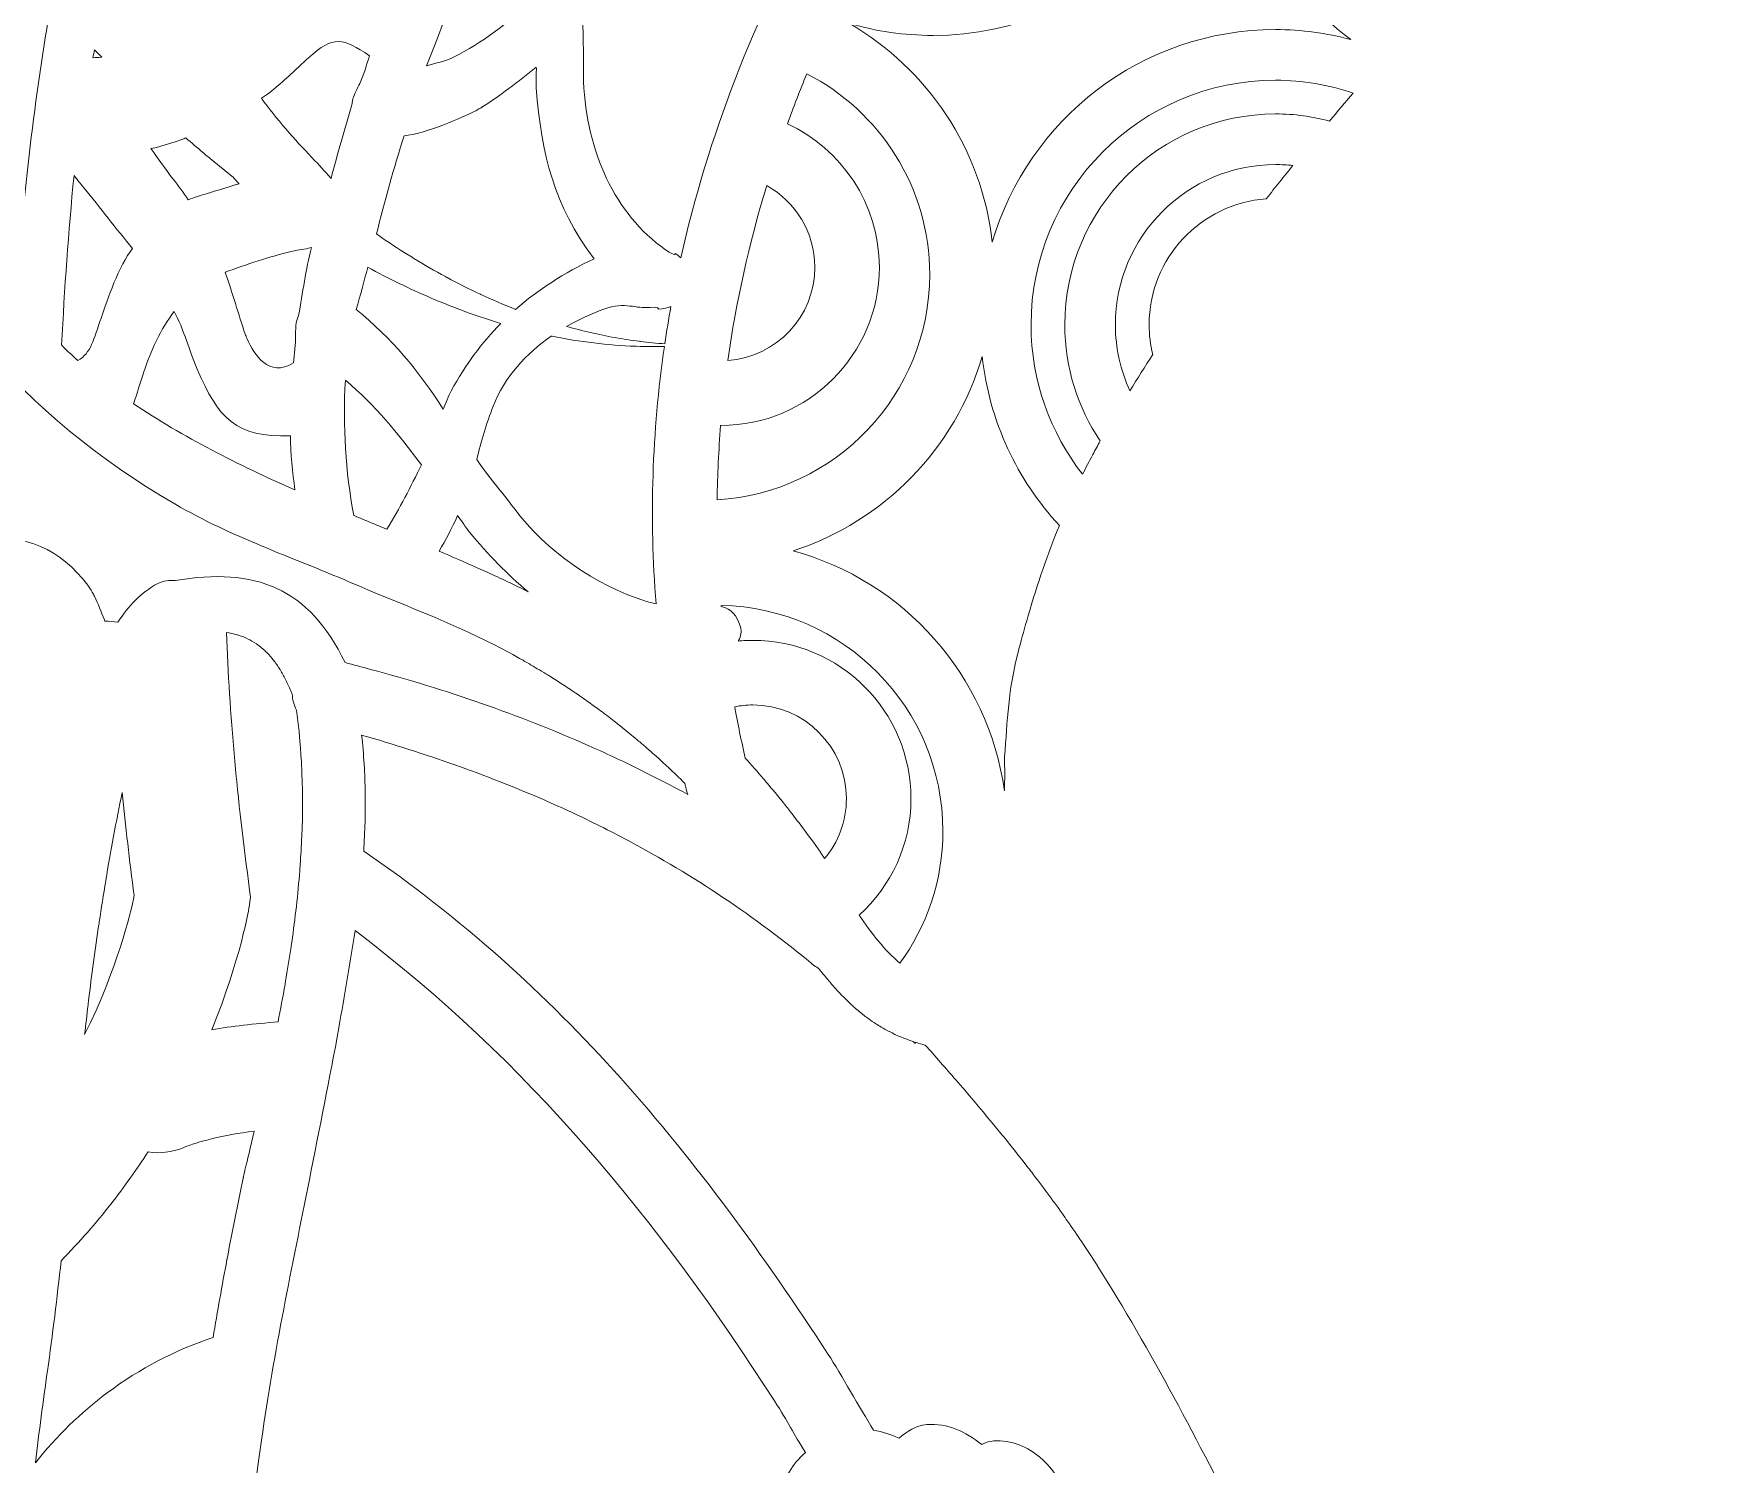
# Model space of a CAD drawing. Header units: millimetres. Extents: x -416 to 1516, y -417 to 43.
# Drawn here: x 193.7 to 245.7, y -194.8 to -150.4 of the extents above; entities that cross this region are included whole.
import ezdxf

# ---------------------------------------------------------------- set-up
doc = ezdxf.new("R2010")
doc.units = ezdxf.units.MM
doc.header["$MEASUREMENT"] = 0
doc.layers.add('Layer 4', color=7, linetype='Continuous')

msp = doc.modelspace()

# ---------------------------------------------------------------- linework, layer by layer
at = {"layer": 'Layer 4', "lineweight": 0}
for points, knots in [([(218.958, -150.138), (219.778, -150.375), (220.643, -150.505), (221.539, -150.505), (226.671, -150.505), (230.847, -146.329), (230.847, -141.197), (230.847, -138.694), (229.848, -136.423), (228.234, -134.75), (228.276, -134.692), (228.317, -134.635), (228.358, -134.578), (229.763, -135.33), (231.364, -135.762), (233.066, -135.762), (233.806, -135.762), (234.526, -135.679), (235.221, -135.526), (232.585, -137.132), (230.821, -140.034), (230.821, -143.34), (230.821, -146.32), (232.26, -148.965), (234.476, -150.632), (233.733, -150.435), (232.955, -150.325), (232.151, -150.325), (227.997, -150.325), (224.484, -153.11), (223.375, -156.91), (223.052, -154.02), (221.359, -151.54), (218.958, -150.138)], [0, 0, 0, 0, 1, 1, 1, 2, 2, 2, 3, 3, 3, 4, 4, 4, 5, 5, 5, 6, 6, 6, 7, 7, 7, 8, 8, 8, 9, 9, 9, 10, 10, 10, 11, 11, 11, 11]), ([(189.072, -142.559), (189.073, -142.559), (189.073, -142.56), (189.074, -142.561), (189.425, -143.113), (189.788, -143.658), (190.157, -144.198), (190.219, -144.289), (190.28, -144.38), (190.343, -144.47), (190.721, -145.018), (191.108, -145.559), (191.505, -146.093), (191.52, -146.114), (191.535, -146.134), (191.55, -146.154), (192.4, -147.294), (193.292, -148.401), (194.227, -149.47), (194.227, -149.47), (194.227, -149.471), (194.227, -149.471), (193.711, -152.436), (193.358, -155.425), (193.142, -158.434), (193.142, -158.434), (193.142, -158.434), (193.142, -158.434), (193.002, -158.241), (192.866, -158.045), (192.734, -157.847), (192.732, -157.845), (192.731, -157.842), (192.729, -157.84), (191.802, -156.445), (191.088, -154.928), (190.546, -153.346), (190.546, -153.345), (190.546, -153.345), (190.546, -153.345), (190.48, -153.153), (190.419, -152.961), (190.358, -152.768), (190.342, -152.717), (190.326, -152.666), (190.31, -152.616), (190.259, -152.447), (190.21, -152.277), (190.162, -152.107), (190.14, -152.03), (190.118, -151.953), (190.097, -151.875), (190.055, -151.721), (190.015, -151.567), (189.976, -151.412), (189.952, -151.316), (189.928, -151.22), (189.905, -151.123), (189.871, -150.982), (189.838, -150.84), (189.806, -150.698), (189.781, -150.585), (189.757, -150.471), (189.733, -150.358), (189.706, -150.229), (189.679, -150.099), (189.654, -149.97), (189.628, -149.839), (189.604, -149.707), (189.581, -149.576), (189.56, -149.461), (189.538, -149.346), (189.519, -149.231), (189.492, -149.073), (189.468, -148.915), (189.444, -148.757), (189.43, -148.666), (189.415, -148.576), (189.402, -148.486), (189.366, -148.235), (189.332, -147.984), (189.302, -147.733), (189.066, -145.772), (188.896, -143.839), (188.683, -141.919), (188.814, -142.131), (188.939, -142.348), (189.072, -142.559)], [0, 0, 0, 0, 1, 1, 1, 2, 2, 2, 3, 3, 3, 4, 4, 4, 5, 5, 5, 6, 6, 6, 7, 7, 7, 8, 8, 8, 9, 9, 9, 10, 10, 10, 11, 11, 11, 12, 12, 12, 13, 13, 13, 14, 14, 14, 15, 15, 15, 16, 16, 16, 17, 17, 17, 18, 18, 18, 19, 19, 19, 20, 20, 20, 21, 21, 21, 22, 22, 22, 23, 23, 23, 24, 24, 24, 25, 25, 25, 26, 26, 26, 27, 27, 27, 28, 28, 28, 29, 29, 29, 29]), ([(209.085, -149.437), (208.36, -150.135), (207.582, -150.735), (206.689, -151.176), (206.389, -151.324), (206.15, -151.351), (205.849, -151.451), (206.542, -149.796), (207.014, -148.06), (207.658, -146.391), (207.695, -146.296), (207.739, -146.21), (207.765, -146.12), (207.791, -146.03), (207.823, -145.968), (207.856, -145.885), (208.525, -147.008), (208.852, -148.159), (209.085, -149.437)], [0, 0, 0, 0, 1, 1, 1, 2, 2, 2, 3, 3, 3, 4, 4, 4, 5, 5, 5, 6, 6, 6, 6]), ([(213.251, -157.143), (211.675, -156.033), (210.811, -154.1), (210.713, -151.939), (210.696, -151.574), (210.725, -150.535), (210.683, -150.07), (211.036, -149.537), (211.574, -149.029), (211.96, -148.566), (213.073, -147.23), (214.674, -146.424), (216.227, -146.172), (217.023, -146.043), (217.372, -146.303), (217.87, -146.356), (217.92, -146.361), (217.958, -146.368), (217.992, -146.375), (215.985, -149.976), (214.561, -153.667), (213.728, -157.393), (213.678, -157.348), (213.623, -157.305), (213.555, -157.262), (213.536, -157.249), (213.601, -157.389), (213.251, -157.143)], [0, 0, 0, 0, 1, 1, 1, 2, 2, 2, 3, 3, 3, 4, 4, 4, 5, 5, 5, 6, 6, 6, 7, 7, 7, 8, 8, 8, 9, 9, 9, 9]), ([(202.285, -154.274), (201.795, -153.759), (201.181, -153.072), (200.739, -152.452), (201.066, -152.239), (201.442, -151.899), (201.769, -151.594), (201.77, -151.594), (201.77, -151.595), (201.77, -151.595), (201.77, -151.595), (201.77, -151.593), (201.77, -151.593), (201.921, -151.452), (202.063, -151.318), (202.183, -151.207), (202.976, -150.481), (203.265, -150.59), (204.083, -151.135), (203.985, -151.415), (203.911, -151.736), (203.785, -151.99), (203.711, -152.14), (203.599, -152.349), (203.569, -152.462), (203.54, -152.575), (203.552, -152.597), (203.535, -152.658), (203.313, -153.428), (203.094, -154.165), (202.894, -154.938), (202.656, -154.66), (202.572, -154.576), (202.285, -154.274)], [0, 0, 0, 0, 1, 1, 1, 2, 2, 2, 3, 3, 3, 4, 4, 4, 5, 5, 5, 6, 6, 6, 7, 7, 7, 8, 8, 8, 9, 9, 9, 10, 10, 10, 11, 11, 11, 11]), ([(195.794, -151.183), (195.657, -151.192), (195.635, -151.189), (195.515, -151.2), (195.532, -151.117), (195.552, -151.034), (195.569, -150.951), (195.583, -150.966), (195.597, -150.982), (195.611, -150.997), (195.671, -151.059), (195.733, -151.12), (195.794, -151.183)], [0, 0, 0, 0, 1, 1, 1, 2, 2, 2, 3, 3, 3, 4, 4, 4, 4]), ([(205.156, -153.614), (205.794, -153.563), (206.963, -153.051), (207.372, -152.836), (207.697, -152.664), (207.576, -152.726), (207.535, -152.748), (208.117, -152.392), (208.698, -151.918), (209.249, -151.486), (209.259, -151.666), (209.232, -151.971), (209.245, -152.131), (209.412, -154.197), (209.793, -155.757), (211.04, -157.426), (210.107, -157.868), (209.308, -158.377), (208.609, -158.99), (208.245, -158.848), (207.885, -158.694), (207.531, -158.529), (207.524, -158.526), (207.517, -158.522), (207.509, -158.519), (207.162, -158.357), (206.821, -158.185), (206.485, -158.004), (206.468, -157.995), (206.451, -157.985), (206.434, -157.976), (206.104, -157.797), (205.78, -157.611), (205.46, -157.415), (205.44, -157.403), (205.421, -157.39), (205.401, -157.378), (205.081, -157.181), (204.765, -156.976), (204.455, -156.764), (204.454, -156.763), (204.454, -156.763), (204.454, -156.763), (204.401, -156.727), (204.351, -156.687), (204.298, -156.65), (204.562, -155.637), (204.83, -154.624), (205.156, -153.614)], [0, 0, 0, 0, 1, 1, 1, 2, 2, 2, 3, 3, 3, 4, 4, 4, 5, 5, 5, 6, 6, 6, 7, 7, 7, 8, 8, 8, 9, 9, 9, 10, 10, 10, 11, 11, 11, 12, 12, 12, 13, 13, 13, 14, 14, 14, 15, 15, 15, 16, 16, 16, 16]), ([(214.96, -162.586), (214.965, -162.586), (214.969, -162.587), (214.974, -162.587), (217.677, -162.587), (219.876, -160.387), (219.876, -157.684), (219.876, -155.715), (218.706, -154.022), (217.027, -153.245), (217.217, -152.726), (217.417, -152.208), (217.631, -151.692), (219.887, -152.854), (221.435, -155.205), (221.435, -157.913), (221.435, -161.631), (218.517, -164.673), (214.852, -164.89), (214.861, -164.122), (214.898, -163.354), (214.96, -162.586)], [0, 0, 0, 0, 1, 1, 1, 2, 2, 2, 3, 3, 3, 4, 4, 4, 5, 5, 5, 6, 6, 6, 7, 7, 7, 7]), ([(233.82, -153.159), (233.288, -153.015), (232.729, -152.937), (232.151, -152.937), (228.55, -152.937), (225.62, -155.867), (225.62, -159.468), (225.62, -160.8), (226.027, -162.035), (226.716, -163.068), (226.716, -163.068), (226.715, -163.068), (226.715, -163.068), (226.637, -163.21), (226.561, -163.35), (226.488, -163.489), (226.377, -163.695), (226.27, -163.899), (226.17, -164.1), (225.173, -162.819), (224.575, -161.213), (224.575, -159.468), (224.575, -155.291), (227.974, -151.892), (232.151, -151.892), (232.991, -151.892), (233.797, -152.035), (234.551, -152.291), (234.306, -152.581), (234.061, -152.871), (233.82, -153.159)], [0, 0, 0, 0, 1, 1, 1, 2, 2, 2, 3, 3, 3, 4, 4, 4, 5, 5, 5, 6, 6, 6, 7, 7, 7, 8, 8, 8, 9, 9, 9, 10, 10, 10, 10]), ([(191.183, -166.1), (190.745, -165.516), (190.232, -164.959), (189.736, -164.437), (188.913, -163.568), (188.192, -162.741), (187.684, -161.657), (187.676, -161.64), (187.663, -161.624), (187.663, -161.608), (187.703, -160.166), (187.478, -158.947), (186.692, -157.722), (187.1, -156.744), (187.491, -155.726), (187.809, -154.726), (187.959, -154.253), (188.065, -153.836), (188.188, -153.373), (190.221, -158.532), (193.273, -162.24), (198.056, -165.019), (199.83, -166.05), (201.635, -166.647), (203.465, -167.437), (204.992, -168.096), (206.498, -168.642), (207.971, -169.393), (207.972, -169.394), (207.974, -169.395), (207.975, -169.395), (208.269, -169.546), (208.557, -169.701), (208.84, -169.861), (208.945, -169.921), (209.047, -169.983), (209.15, -170.044), (209.326, -170.146), (209.501, -170.249), (209.673, -170.356), (209.799, -170.434), (209.923, -170.516), (210.047, -170.597), (210.189, -170.689), (210.331, -170.781), (210.47, -170.876), (210.607, -170.969), (210.742, -171.065), (210.876, -171.161), (210.997, -171.247), (211.117, -171.334), (211.236, -171.422), (211.38, -171.529), (211.522, -171.637), (211.663, -171.748), (211.767, -171.828), (211.869, -171.91), (211.971, -171.992), (212.122, -172.114), (212.272, -172.236), (212.42, -172.362), (212.505, -172.434), (212.589, -172.508), (212.673, -172.581), (212.833, -172.72), (212.992, -172.86), (213.149, -173.003), (213.21, -173.06), (213.27, -173.118), (213.331, -173.175), (213.507, -173.339), (213.682, -173.504), (213.855, -173.674), (213.883, -173.788), (213.91, -173.903), (213.939, -174.017), (213.177, -173.604), (212.41, -173.213), (211.635, -172.851), (211.635, -172.851), (211.635, -172.851), (211.635, -172.851), (211.384, -172.734), (211.131, -172.622), (210.877, -172.509), (208.697, -171.542), (206.455, -170.766), (204.114, -170.142), (203.851, -170.071), (203.59, -169.999), (203.325, -169.932), (202.223, -167.623), (200.537, -166.96), (198.065, -167.394), (197.864, -167.385), (197.715, -167.383), (197.525, -167.484), (197.262, -167.624), (197.037, -167.797), (196.835, -167.998), (196.633, -168.199), (196.456, -168.427), (196.291, -168.675), (196.157, -168.662), (196.018, -168.653), (195.888, -168.651), (195.887, -168.649), (195.887, -168.646), (195.886, -168.644), (195.886, -168.644), (195.886, -168.644), (195.886, -168.644), (195.88, -168.632), (195.876, -168.62), (195.871, -168.607), (195.762, -168.353), (195.682, -168.114), (195.564, -167.878), (195.552, -167.855), (195.543, -167.831), (195.531, -167.808), (195.487, -167.728), (195.435, -167.647), (195.377, -167.567), (195.37, -167.557), (195.366, -167.547), (195.358, -167.537), (194.491, -166.378), (193.408, -166.002), (192.113, -166.025), (191.814, -166.03), (191.504, -166.057), (191.183, -166.1)], [0, 0, 0, 0, 1, 1, 1, 2, 2, 2, 3, 3, 3, 4, 4, 4, 5, 5, 5, 6, 6, 6, 7, 7, 7, 8, 8, 8, 9, 9, 9, 10, 10, 10, 11, 11, 11, 12, 12, 12, 13, 13, 13, 14, 14, 14, 15, 15, 15, 16, 16, 16, 17, 17, 17, 18, 18, 18, 19, 19, 19, 20, 20, 20, 21, 21, 21, 22, 22, 22, 23, 23, 23, 24, 24, 24, 25, 25, 25, 26, 26, 26, 27, 27, 27, 28, 28, 28, 29, 29, 29, 30, 30, 30, 31, 31, 31, 32, 32, 32, 33, 33, 33, 34, 34, 34, 35, 35, 35, 36, 36, 36, 37, 37, 37, 38, 38, 38, 39, 39, 39, 40, 40, 40, 41, 41, 41, 42, 42, 42, 43, 43, 43, 44, 44, 44, 44]), ([(200.046, -155.098), (199.716, -155.202), (199.4, -155.3), (199.063, -155.397), (198.871, -155.452), (198.657, -155.526), (198.464, -155.597), (198.322, -155.384), (198.159, -155.155), (198.005, -154.958), (197.759, -154.641), (197.543, -154.335), (197.314, -154.012), (197.645, -153.937), (197.949, -153.84), (198.273, -153.728), (198.313, -153.714), (198.355, -153.696), (198.397, -153.68), (198.397, -153.68), (198.397, -153.68), (198.397, -153.68), (198.567, -153.829), (198.74, -153.974), (198.912, -154.12), (199.007, -154.2), (199.102, -154.281), (199.197, -154.36), (199.416, -154.542), (199.637, -154.72), (199.859, -154.896), (199.86, -154.896), (199.86, -154.896), (199.86, -154.897), (199.922, -154.963), (199.984, -155.029), (200.046, -155.098)], [0, 0, 0, 0, 1, 1, 1, 2, 2, 2, 3, 3, 3, 4, 4, 4, 5, 5, 5, 6, 6, 6, 7, 7, 7, 8, 8, 8, 9, 9, 9, 10, 10, 10, 11, 11, 11, 12, 12, 12, 12]), ([(232.684, -154.537), (232.407, -154.878), (232.136, -155.218), (231.866, -155.558), (231.865, -155.56), (231.863, -155.562), (231.862, -155.564), (229.836, -155.713), (228.232, -157.405), (228.232, -159.468), (228.232, -159.786), (228.272, -160.095), (228.345, -160.391), (228.345, -160.391), (228.344, -160.391), (228.344, -160.392), (228.103, -160.76), (227.869, -161.135), (227.637, -161.511), (227.636, -161.512), (227.636, -161.512), (227.636, -161.512), (227.351, -160.888), (227.187, -160.198), (227.187, -159.468), (227.187, -156.731), (229.414, -154.504), (232.151, -154.504), (232.332, -154.504), (232.509, -154.517), (232.685, -154.536), (232.685, -154.537), (232.684, -154.537), (232.684, -154.537)], [0, 0, 0, 0, 1, 1, 1, 2, 2, 2, 3, 3, 3, 4, 4, 4, 5, 5, 5, 6, 6, 6, 7, 7, 7, 8, 8, 8, 9, 9, 9, 10, 10, 10, 11, 11, 11, 11]), ([(194.931, -154.847), (195.059, -155.012), (195.101, -155.054), (195.249, -155.239), (195.723, -155.834), (196.246, -156.493), (196.745, -157.109), (196.316, -157.623), (195.958, -158.715), (195.777, -159.241), (195.535, -159.942), (195.46, -160.333), (195.052, -160.579), (195.052, -160.579), (195.052, -160.578), (195.052, -160.578), (194.879, -160.423), (194.711, -160.265), (194.549, -160.102), (194.549, -160.102), (194.548, -160.102), (194.548, -160.102), (194.635, -158.34), (194.755, -156.604), (194.931, -154.847)], [0, 0, 0, 0, 1, 1, 1, 2, 2, 2, 3, 3, 3, 4, 4, 4, 5, 5, 5, 6, 6, 6, 7, 7, 7, 8, 8, 8, 8]), ([(217.876, -157.684), (217.876, -159.214), (216.685, -160.468), (215.182, -160.576), (215.438, -158.763), (215.84, -156.954), (216.388, -155.156), (217.274, -155.653), (217.876, -156.598), (217.876, -157.684)], [0, 0, 0, 0, 1, 1, 1, 2, 2, 2, 3, 3, 3, 3]), ([(201.725, -160.651), (200.962, -161.124), (200.512, -160.385), (200.297, -159.906), (200.266, -159.837), (200.247, -159.795), (200.233, -159.764), (200.026, -159.146), (199.835, -158.472), (199.609, -157.841), (200.253, -157.603), (201.022, -157.351), (201.654, -157.202), (201.955, -157.131), (202.026, -157.144), (202.285, -157.07), (202.098, -157.772), (202.023, -158.467), (201.885, -159.184), (201.876, -159.232), (201.858, -159.236), (201.83, -159.331), (201.802, -159.426), (201.793, -159.635), (201.794, -159.783), (201.795, -160.052), (201.756, -160.389), (201.725, -160.651)], [0, 0, 0, 0, 1, 1, 1, 2, 2, 2, 3, 3, 3, 4, 4, 4, 5, 5, 5, 6, 6, 6, 7, 7, 7, 8, 8, 8, 9, 9, 9, 9]), ([(203.673, -158.994), (203.797, -158.558), (203.914, -158.121), (204.029, -157.684), (204.029, -157.684), (204.029, -157.684), (204.029, -157.685), (204.668, -158.033), (205.323, -158.352), (205.991, -158.639), (206.025, -158.654), (206.06, -158.669), (206.095, -158.683), (206.413, -158.818), (206.735, -158.946), (207.06, -159.065), (207.086, -159.074), (207.113, -159.083), (207.14, -159.093), (207.473, -159.213), (207.809, -159.326), (208.149, -159.428), (208.149, -159.428), (208.149, -159.428), (208.149, -159.428), (207.566, -160.02), (207.058, -160.702), (206.615, -161.515), (206.533, -161.664), (206.444, -161.914), (206.363, -162.078), (205.606, -160.896), (204.769, -159.881), (203.673, -158.994)], [0, 0, 0, 0, 1, 1, 1, 2, 2, 2, 3, 3, 3, 4, 4, 4, 5, 5, 5, 6, 6, 6, 7, 7, 7, 8, 8, 8, 9, 9, 9, 10, 10, 10, 11, 11, 11, 11]), ([(197.098, -160.923), (197.292, -160.324), (197.623, -159.573), (198.036, -159.054), (198.324, -159.59), (198.513, -160.312), (198.746, -160.847), (199.403, -162.356), (199.945, -162.977), (201.635, -162.905), (201.643, -163.466), (201.696, -164.028), (201.773, -164.586), (201.772, -164.586), (201.772, -164.586), (201.772, -164.586), (200.03, -163.809), (198.296, -162.945), (196.773, -161.912), (196.773, -161.912), (196.773, -161.912), (196.772, -161.912), (196.881, -161.605), (196.983, -161.279), (197.098, -160.923)], [0, 0, 0, 0, 1, 1, 1, 2, 2, 2, 3, 3, 3, 4, 4, 4, 5, 5, 5, 6, 6, 6, 7, 7, 7, 8, 8, 8, 8]), ([(212.478, -159.985), (212.463, -159.983), (212.448, -159.981), (212.433, -159.979), (212.186, -159.947), (211.94, -159.91), (211.695, -159.866), (211.693, -159.866), (211.69, -159.865), (211.688, -159.865), (211.181, -159.774), (210.679, -159.658), (210.185, -159.52), (210.563, -159.301), (210.955, -159.122), (211.337, -158.987), (212.03, -158.742), (212.325, -158.984), (212.774, -158.929), (213.037, -158.897), (213.024, -158.981), (213.042, -158.98), (213.192, -158.972), (213.315, -158.946), (213.422, -158.905), (213.352, -159.29), (213.287, -159.675), (213.23, -160.06), (213.23, -160.06), (213.23, -160.06), (213.23, -160.06), (212.978, -160.042), (212.727, -160.016), (212.478, -159.985)], [0, 0, 0, 0, 1, 1, 1, 2, 2, 2, 3, 3, 3, 4, 4, 4, 5, 5, 5, 6, 6, 6, 7, 7, 7, 8, 8, 8, 9, 9, 9, 10, 10, 10, 11, 11, 11, 11]), ([(212.961, -168.11), (212.843, -168.086), (212.72, -168.056), (212.585, -168.012), (211.115, -167.537), (209.556, -166.498), (208.552, -165.143), (208.205, -164.675), (207.736, -164.139), (207.403, -163.638), (207.543, -163.091), (207.71, -162.515), (207.913, -161.994), (208.267, -161.089), (208.939, -160.362), (209.714, -159.82), (209.722, -159.822), (209.73, -159.823), (209.738, -159.824), (210.595, -159.997), (211.462, -160.103), (212.329, -160.134), (212.338, -160.134), (212.347, -160.135), (212.357, -160.135), (212.644, -160.145), (212.931, -160.147), (213.218, -160.141), (213.218, -160.141), (213.219, -160.141), (213.219, -160.141), (212.833, -162.793), (212.748, -165.456), (212.961, -168.11)], [0, 0, 0, 0, 1, 1, 1, 2, 2, 2, 3, 3, 3, 4, 4, 4, 5, 5, 5, 6, 6, 6, 7, 7, 7, 8, 8, 8, 9, 9, 9, 10, 10, 10, 11, 11, 11, 11]), ([(225.453, -165.682), (225.081, -166.587), (224.775, -167.488), (224.493, -168.456), (224.488, -168.475), (224.482, -168.494), (224.476, -168.514), (224.383, -168.836), (224.292, -169.165), (224.201, -169.505), (224.2, -169.51), (224.198, -169.515), (224.197, -169.52), (224.196, -169.522), (224.196, -169.524), (224.196, -169.525), (223.859, -170.794), (223.848, -171.726), (223.751, -172.848), (223.764, -173.201), (223.76, -173.555), (223.75, -173.908), (223.25, -170.322), (220.637, -167.406), (217.208, -166.472), (220.02, -165.559), (222.224, -163.295), (223.063, -160.45), (223.279, -162.459), (224.147, -164.276), (225.453, -165.682), (225.453, -165.682), (225.453, -165.682), (225.453, -165.682)], [0, 0, 0, 0, 1, 1, 1, 2, 2, 2, 3, 3, 3, 4, 4, 4, 5, 5, 5, 6, 6, 6, 7, 7, 7, 8, 8, 8, 9, 9, 9, 10, 10, 10, 11, 11, 11, 11]), ([(203.335, -161.187), (204.26, -161.956), (204.97, -162.845), (205.689, -163.803), (205.363, -164.486), (205.018, -165.166), (204.616, -165.8), (204.453, -165.732), (204.288, -165.664), (204.127, -165.597), (203.956, -165.525), (203.783, -165.452), (203.61, -165.38), (203.605, -165.377), (203.599, -165.375), (203.594, -165.373), (203.341, -163.993), (203.259, -162.627), (203.335, -161.187)], [0, 0, 0, 0, 1, 1, 1, 2, 2, 2, 3, 3, 3, 4, 4, 4, 5, 5, 5, 6, 6, 6, 6]), ([(206.808, -165.381), (206.923, -165.523), (207.082, -165.765), (207.185, -165.893), (207.757, -166.598), (208.355, -167.202), (208.997, -167.737), (208.576, -167.525), (208.151, -167.327), (207.726, -167.132), (207.63, -167.089), (207.534, -167.046), (207.438, -167.003), (207.038, -166.823), (206.639, -166.649), (206.241, -166.48), (206.446, -166.134), (206.635, -165.771), (206.808, -165.381)], [0, 0, 0, 0, 1, 1, 1, 2, 2, 2, 3, 3, 3, 4, 4, 4, 5, 5, 5, 6, 6, 6, 6]), ([(215.954, -169.243), (215.803, -169.243), (215.655, -169.252), (215.509, -169.265), (215.511, -169.26), (215.514, -169.256), (215.517, -169.25), (215.59, -169.1), (215.622, -168.983), (215.571, -168.822), (215.453, -168.455), (215.302, -168.272), (214.977, -168.197), (214.976, -168.185), (214.975, -168.174), (214.974, -168.162), (218.773, -168.23), (221.844, -171.337), (221.844, -175.153), (221.844, -176.683), (221.348, -178.096), (220.512, -179.248), (220.512, -179.248), (220.512, -179.248), (220.512, -179.248), (220.05, -178.849), (219.624, -178.309), (219.254, -177.755), (220.236, -176.861), (220.856, -175.576), (220.856, -174.146), (220.856, -171.442), (218.657, -169.243), (215.954, -169.243)], [0, 0, 0, 0, 1, 1, 1, 2, 2, 2, 3, 3, 3, 4, 4, 4, 5, 5, 5, 6, 6, 6, 7, 7, 7, 8, 8, 8, 9, 9, 9, 10, 10, 10, 11, 11, 11, 11]), ([(200.371, -176.977), (199.981, -174.147), (199.748, -171.494), (199.65, -169), (199.65, -169), (199.65, -169), (199.65, -169), (199.768, -169.018), (199.88, -169.042), (199.988, -169.074), (199.99, -169.074), (199.991, -169.075), (199.993, -169.075), (199.995, -169.076), (199.996, -169.076), (199.997, -169.076), (200.209, -169.139), (200.401, -169.231), (200.578, -169.351), (200.587, -169.357), (200.596, -169.362), (200.604, -169.368), (200.691, -169.429), (200.774, -169.496), (200.854, -169.571), (200.855, -169.572), (200.856, -169.573), (200.856, -169.574), (200.931, -169.645), (201.002, -169.724), (201.07, -169.808), (201.083, -169.824), (201.095, -169.839), (201.108, -169.855), (201.177, -169.943), (201.243, -170.036), (201.307, -170.138), (201.309, -170.142), (201.312, -170.147), (201.315, -170.151), (201.373, -170.247), (201.429, -170.35), (201.484, -170.458), (201.499, -170.486), (201.513, -170.514), (201.527, -170.544), (201.583, -170.658), (201.637, -170.777), (201.689, -170.905), (201.689, -170.906), (201.689, -170.907), (201.689, -170.907), (201.698, -171.088), (201.74, -171.238), (201.825, -171.401), (201.825, -171.402), (201.825, -171.403), (201.825, -171.403), (201.826, -171.405), (201.826, -171.407), (201.826, -171.409), (201.855, -171.629), (201.878, -171.848), (201.9, -172.067), (201.914, -172.207), (201.927, -172.347), (201.938, -172.488), (201.946, -172.589), (201.953, -172.69), (201.959, -172.792), (201.978, -173.082), (201.992, -173.372), (201.999, -173.662), (202.001, -173.741), (202.005, -173.819), (202.006, -173.898), (202.012, -174.26), (202.01, -174.622), (202, -174.983), (201.998, -175.055), (201.994, -175.126), (201.991, -175.198), (201.98, -175.501), (201.964, -175.804), (201.943, -176.107), (201.937, -176.196), (201.931, -176.285), (201.924, -176.374), (201.866, -177.114), (201.782, -177.853), (201.676, -178.588), (201.666, -178.657), (201.656, -178.725), (201.645, -178.794), (201.595, -179.129), (201.542, -179.464), (201.484, -179.798), (201.478, -179.834), (201.472, -179.869), (201.466, -179.905), (201.399, -180.292), (201.327, -180.679), (201.251, -181.064), (200.508, -181.117), (199.817, -181.198), (199.198, -181.306), (200.096, -179.113), (200.351, -177.527), (200.368, -177.415), (200.368, -177.415), (200.402, -177.197), (200.402, -177.197), (200.402, -177.197), (200.371, -176.977), (200.371, -176.977)], [0, 0, 0, 0, 1, 1, 1, 2, 2, 2, 3, 3, 3, 4, 4, 4, 5, 5, 5, 6, 6, 6, 7, 7, 7, 8, 8, 8, 9, 9, 9, 10, 10, 10, 11, 11, 11, 12, 12, 12, 13, 13, 13, 14, 14, 14, 15, 15, 15, 16, 16, 16, 17, 17, 17, 18, 18, 18, 19, 19, 19, 20, 20, 20, 21, 21, 21, 22, 22, 22, 23, 23, 23, 24, 24, 24, 25, 25, 25, 26, 26, 26, 27, 27, 27, 28, 28, 28, 29, 29, 29, 30, 30, 30, 31, 31, 31, 32, 32, 32, 33, 33, 33, 34, 34, 34, 35, 35, 35, 36, 36, 36, 37, 37, 37, 38, 38, 38, 38]), ([(218.856, -174.146), (218.856, -174.851), (218.603, -175.498), (218.182, -176.001), (218.139, -175.935), (218.095, -175.869), (218.054, -175.81), (218.053, -175.808), (218.051, -175.806), (218.05, -175.804), (217.86, -175.532), (217.663, -175.263), (217.462, -174.997), (217.35, -174.847), (217.234, -174.7), (217.119, -174.553), (217.037, -174.448), (216.956, -174.342), (216.872, -174.238), (216.717, -174.045), (216.559, -173.854), (216.399, -173.665), (216.361, -173.62), (216.323, -173.575), (216.285, -173.53), (216.1, -173.314), (215.913, -173.1), (215.723, -172.89), (215.6, -172.361), (215.491, -171.832), (215.396, -171.301), (215.577, -171.265), (215.762, -171.243), (215.954, -171.243), (217.554, -171.243), (218.856, -172.545), (218.856, -174.146)], [0, 0, 0, 0, 1, 1, 1, 2, 2, 2, 3, 3, 3, 4, 4, 4, 5, 5, 5, 6, 6, 6, 7, 7, 7, 8, 8, 8, 9, 9, 9, 10, 10, 10, 11, 11, 11, 12, 12, 12, 12]), ([(224.453, -185.537), (224.5, -185.598), (224.548, -185.658), (224.595, -185.72), (224.92, -186.143), (225.238, -186.572), (225.547, -187.007), (225.601, -187.083), (225.654, -187.161), (225.708, -187.237), (225.855, -187.448), (226, -187.659), (226.144, -187.872), (226.305, -188.113), (226.464, -188.354), (226.619, -188.599), (226.621, -188.602), (226.623, -188.604), (226.624, -188.607), (226.625, -188.608), (226.625, -188.608), (226.626, -188.609), (228.29, -191.246), (229.779, -194.104), (231.15, -196.844), (231.76, -198.063), (232.216, -199.102), (232.802, -200.251), (234.53, -203.642), (236.37, -206.942), (238.223, -210.256), (239.604, -212.727), (241.063, -215.146), (242.527, -217.567), (243.596, -219.336), (244.668, -221.104), (245.711, -222.888), (244.061, -222.629), (242.423, -222.509), (240.751, -222.518), (240.381, -222.52), (240.002, -222.542), (239.632, -222.557), (239.744, -222.247), (239.814, -221.923), (239.821, -221.598), (239.823, -221.49), (239.818, -221.382), (239.806, -221.275), (239.769, -220.967), (239.668, -220.755), (239.516, -220.501), (239.607, -220.275), (239.686, -220.032), (239.679, -219.786), (239.679, -219.786), (239.679, -219.786), (239.679, -219.786), (239.671, -219.539), (239.637, -219.226), (239.583, -219.011), (239.489, -218.638), (239.298, -218.445), (239.035, -218.207), (239.117, -217.884), (239.169, -217.586), (239.151, -217.266), (239.145, -217.159), (239.132, -217.05), (239.11, -216.936), (239.02, -216.483), (238.747, -216.139), (238.36, -215.879), (238.373, -215.767), (238.38, -215.656), (238.38, -215.546), (238.383, -215.217), (238.33, -214.896), (238.213, -214.584), (238.099, -214.279), (237.938, -214.061), (237.71, -213.84), (237.715, -213.753), (237.716, -213.669), (237.712, -213.588), (237.686, -213.021), (237.455, -212.585), (237.01, -212.181), (236.995, -212.167), (236.993, -212.149), (236.994, -212.129), (236.995, -212.119), (236.996, -212.108), (236.997, -212.098), (236.998, -212.087), (236.998, -212.076), (236.997, -212.065), (236.934, -211.63), (236.739, -211.281), (236.444, -210.966), (236.434, -210.955), (236.429, -210.942), (236.426, -210.928), (236.419, -210.886), (236.44, -210.835), (236.433, -210.79), (236.433, -210.79), (236.433, -210.79), (236.433, -210.79), (236.351, -210.201), (236.115, -209.791), (235.654, -209.41), (235.602, -208.768), (235.396, -208.288), (234.863, -207.911), (234.79, -207.494), (234.638, -207.177), (234.326, -206.888), (234.268, -206.269), (234.071, -205.789), (233.55, -205.427), (233.518, -204.844), (233.318, -204.349), (232.97, -203.886), (232.765, -203.613), (232.527, -203.418), (232.249, -203.234), (232.259, -203.123), (232.266, -203.016), (232.268, -202.912), (232.273, -202.6), (232.23, -202.312), (232.077, -201.995), (231.873, -201.573), (231.519, -201.266), (231.07, -201.109), (231.075, -201.029), (231.076, -200.952), (231.075, -200.877), (231.064, -200.352), (230.897, -199.934), (230.515, -199.506), (230.212, -199.167), (229.782, -198.927), (229.329, -198.826), (229.169, -198.198), (228.891, -197.776), (228.369, -197.361), (228.203, -197.228), (227.897, -197.116), (227.67, -197.065), (227.485, -196.511), (227.111, -196.043), (226.635, -195.752), (226.264, -195.525), (225.988, -195.498), (225.591, -195.498), (225.353, -195.104), (225.182, -194.821), (224.795, -194.505), (224.408, -194.189), (223.858, -193.97), (223.318, -194.055), (223.231, -194.069), (223.128, -194.115), (223.046, -194.153), (222.548, -193.755), (221.985, -193.483), (221.351, -193.537), (220.971, -193.57), (220.762, -193.737), (220.486, -193.956), (220.234, -193.832), (219.982, -193.766), (219.697, -193.704), (219.275, -193.025), (218.692, -191.979), (218.292, -191.363), (214.278, -185.196), (209.972, -179.919), (203.905, -175.772), (203.941, -175.171), (203.959, -174.573), (203.95, -173.975), (203.942, -173.376), (203.907, -172.778), (203.84, -172.178), (205.809, -172.745), (207.679, -173.398), (209.469, -174.178), (210.066, -174.438), (210.654, -174.712), (211.233, -175.001), (211.523, -175.146), (211.811, -175.294), (212.097, -175.447), (214.099, -176.515), (216.006, -177.782), (217.851, -179.311), (217.916, -179.365), (217.971, -179.374), (218.02, -179.436), (218.021, -179.438), (218.023, -179.439), (218.024, -179.441), (218.123, -179.567), (218.223, -179.687), (218.323, -179.805), (218.323, -179.805), (218.323, -179.806), (218.323, -179.806), (218.356, -179.845), (218.39, -179.882), (218.423, -179.92), (218.423, -179.92), (218.423, -179.921), (218.423, -179.921), (218.495, -180.002), (218.566, -180.082), (218.639, -180.159), (218.639, -180.159), (218.639, -180.159), (218.639, -180.159), (218.677, -180.2), (218.716, -180.241), (218.754, -180.28), (218.754, -180.28), (218.754, -180.28), (218.754, -180.28), (218.836, -180.363), (218.918, -180.443), (219.002, -180.521), (219.002, -180.521), (219.002, -180.521), (219.002, -180.521), (219.036, -180.552), (219.069, -180.584), (219.103, -180.614), (219.103, -180.614), (219.103, -180.615), (219.103, -180.615), (219.202, -180.702), (219.303, -180.785), (219.406, -180.865), (219.406, -180.865), (219.406, -180.865), (219.406, -180.865), (219.453, -180.902), (219.502, -180.936), (219.551, -180.971), (219.551, -180.972), (219.551, -180.972), (219.551, -180.972), (219.622, -181.023), (219.694, -181.073), (219.768, -181.12), (219.768, -181.12), (219.768, -181.12), (219.768, -181.121), (219.822, -181.155), (219.876, -181.19), (219.931, -181.223), (219.932, -181.223), (219.932, -181.223), (219.932, -181.223), (220.014, -181.272), (220.099, -181.317), (220.185, -181.362), (220.186, -181.362), (220.186, -181.362), (220.186, -181.362), (220.415, -181.481), (220.66, -181.583), (220.922, -181.668), (220.941, -181.688), (220.959, -181.709), (220.977, -181.729), (220.989, -181.718), (221, -181.706), (221.011, -181.695), (221.107, -181.725), (221.199, -181.757), (221.299, -181.782), (221.299, -181.782), (221.3, -181.782), (221.3, -181.782), (221.618, -182.14), (221.933, -182.5), (222.246, -182.861), (223.005, -183.737), (223.744, -184.625), (224.453, -185.537)], [0, 0, 0, 0, 1, 1, 1, 2, 2, 2, 3, 3, 3, 4, 4, 4, 5, 5, 5, 6, 6, 6, 7, 7, 7, 8, 8, 8, 9, 9, 9, 10, 10, 10, 11, 11, 11, 12, 12, 12, 13, 13, 13, 14, 14, 14, 15, 15, 15, 16, 16, 16, 17, 17, 17, 18, 18, 18, 19, 19, 19, 20, 20, 20, 21, 21, 21, 22, 22, 22, 23, 23, 23, 24, 24, 24, 25, 25, 25, 26, 26, 26, 27, 27, 27, 28, 28, 28, 29, 29, 29, 30, 30, 30, 31, 31, 31, 32, 32, 32, 33, 33, 33, 34, 34, 34, 35, 35, 35, 36, 36, 36, 37, 37, 37, 38, 38, 38, 39, 39, 39, 40, 40, 40, 41, 41, 41, 42, 42, 42, 43, 43, 43, 44, 44, 44, 45, 45, 45, 46, 46, 46, 47, 47, 47, 48, 48, 48, 49, 49, 49, 50, 50, 50, 51, 51, 51, 52, 52, 52, 53, 53, 53, 54, 54, 54, 55, 55, 55, 56, 56, 56, 57, 57, 57, 58, 58, 58, 59, 59, 59, 60, 60, 60, 61, 61, 61, 62, 62, 62, 63, 63, 63, 64, 64, 64, 65, 65, 65, 66, 66, 66, 67, 67, 67, 68, 68, 68, 69, 69, 69, 70, 70, 70, 71, 71, 71, 72, 72, 72, 73, 73, 73, 74, 74, 74, 75, 75, 75, 76, 76, 76, 77, 77, 77, 78, 78, 78, 79, 79, 79, 80, 80, 80, 81, 81, 81, 82, 82, 82, 83, 83, 83, 84, 84, 84, 85, 85, 85, 86, 86, 86, 87, 87, 87, 88, 88, 88, 89, 89, 89, 90, 90, 90, 91, 91, 91, 92, 92, 92, 93, 93, 93, 94, 94, 94, 95, 95, 95, 96, 96, 96, 97, 97, 97, 97]), ([(196.795, -177.148), (196.681, -177.704), (196.278, -179.402), (195.26, -181.457), (195.26, -181.456), (195.26, -181.455), (195.26, -181.454), (195.294, -181.151), (195.33, -180.846), (195.366, -180.538), (195.413, -180.149), (195.461, -179.759), (195.515, -179.356), (195.515, -179.355), (195.515, -179.355), (195.515, -179.355), (195.566, -178.965), (195.623, -178.564), (195.683, -178.16), (195.693, -178.093), (195.703, -178.027), (195.713, -177.96), (195.775, -177.541), (195.842, -177.119), (195.912, -176.693), (195.913, -176.688), (195.914, -176.684), (195.915, -176.679), (196.066, -175.771), (196.236, -174.853), (196.423, -173.956), (196.528, -174.999), (196.648, -176.059), (196.795, -177.148)], [0, 0, 0, 0, 1, 1, 1, 2, 2, 2, 3, 3, 3, 4, 4, 4, 5, 5, 5, 6, 6, 6, 7, 7, 7, 8, 8, 8, 9, 9, 9, 10, 10, 10, 11, 11, 11, 11]), ([(214.646, -198.615), (214.106, -198.737), (213.581, -198.974), (213.227, -199.384), (213.227, -199.384), (213.227, -199.384), (213.227, -199.384), (212.873, -199.795), (212.814, -200.176), (212.801, -200.683), (212.677, -201.267), (212.719, -201.766), (212.993, -202.302), (212.827, -202.41), (212.681, -202.525), (212.556, -202.647), (212.556, -202.647), (212.556, -202.647), (212.556, -202.648), (212.473, -202.729), (212.403, -202.816), (212.339, -202.906), (212.323, -202.928), (212.307, -202.952), (212.292, -202.975), (212.232, -203.067), (212.179, -203.163), (212.137, -203.266), (212.137, -203.266), (212.137, -203.267), (212.137, -203.267), (212.096, -203.37), (212.067, -203.481), (212.044, -203.597), (212.038, -203.626), (212.033, -203.656), (212.028, -203.686), (212.01, -203.805), (211.997, -203.928), (211.997, -204.061), (211.997, -204.062), (211.997, -204.062), (211.997, -204.062), (211.838, -204.839), (211.974, -205.451), (212.479, -206.066), (212.177, -206.465), (212.052, -206.864), (212.066, -207.365), (211.884, -208.352), (212.161, -209.066), (212.941, -209.694), (212.783, -210.018), (212.727, -210.325), (212.743, -210.687), (212.625, -211.197), (212.652, -211.731), (212.881, -212.185), (213.111, -212.638), (213.408, -212.855), (213.804, -213.127), (213.619, -213.434), (213.643, -213.758), (213.598, -214.097), (213.525, -214.648), (213.496, -215.155), (213.774, -215.647), (214.052, -216.139), (214.422, -216.403), (214.908, -216.658), (214.822, -216.874), (214.874, -217.077), (214.837, -217.304), (214.712, -218.079), (214.817, -218.695), (215.34, -219.306), (215.108, -219.412), (214.893, -219.516), (214.66, -219.629), (214.582, -219.666), (214.446, -219.733), (214.37, -219.769), (213.853, -220.016), (213.367, -220.265), (212.857, -220.516), (211.95, -220.961), (211.057, -221.427), (210.118, -221.814), (208.324, -222.554), (206.457, -223.075), (204.593, -223.611), (203.936, -223.799), (203.28, -223.983), (202.625, -224.18), (201.41, -221.942), (200.113, -219.77), (198.651, -217.686), (198.595, -217.607), (198.543, -217.558), (198.474, -217.491), (198.899, -209.642), (199.646, -201.784), (200.738, -194.016), (201.125, -191.257), (201.69, -188.646), (202.221, -185.946), (202.533, -184.364), (202.849, -182.818), (203.133, -181.241), (203.224, -180.737), (203.311, -180.237), (203.395, -179.737), (203.478, -179.237), (203.559, -178.737), (203.636, -178.234), (208.992, -182.276), (213.05, -187.232), (216.627, -192.804), (217.065, -193.485), (217.198, -193.776), (217.585, -194.404), (217.174, -194.777), (216.909, -195.198), (216.794, -195.749), (216.192, -195.827), (215.578, -196.073), (215.179, -196.499), (215.179, -196.499), (215.179, -196.499), (215.179, -196.499), (215.179, -196.499), (215.178, -196.499), (215.178, -196.499), (214.779, -196.925), (214.761, -197.311), (214.714, -197.827), (214.688, -198.109), (214.612, -198.332), (214.646, -198.615)], [0, 0, 0, 0, 1, 1, 1, 2, 2, 2, 3, 3, 3, 4, 4, 4, 5, 5, 5, 6, 6, 6, 7, 7, 7, 8, 8, 8, 9, 9, 9, 10, 10, 10, 11, 11, 11, 12, 12, 12, 13, 13, 13, 14, 14, 14, 15, 15, 15, 16, 16, 16, 17, 17, 17, 18, 18, 18, 19, 19, 19, 20, 20, 20, 21, 21, 21, 22, 22, 22, 23, 23, 23, 24, 24, 24, 25, 25, 25, 26, 26, 26, 27, 27, 27, 28, 28, 28, 29, 29, 29, 30, 30, 30, 31, 31, 31, 32, 32, 32, 33, 33, 33, 34, 34, 34, 35, 35, 35, 36, 36, 36, 37, 37, 37, 38, 38, 38, 39, 39, 39, 40, 40, 40, 41, 41, 41, 42, 42, 42, 43, 43, 43, 44, 44, 44, 45, 45, 45, 46, 46, 46, 46]), ([(193.733, -194.714), (193.85, -193.763), (193.973, -192.815), (194.107, -191.874), (194.107, -191.874), (194.107, -191.874), (194.107, -191.874), (194.268, -190.746), (194.405, -189.607), (194.531, -188.463), (195.103, -187.876), (195.619, -187.288), (196.068, -186.713), (196.493, -186.17), (196.876, -185.626), (197.224, -185.089), (197.579, -185.145), (197.956, -185.108), (198.308, -184.96), (198.774, -184.763), (199.531, -184.573), (200.512, -184.447), (200.475, -184.606), (200.438, -184.765), (200.401, -184.923), (200.385, -184.992), (200.369, -185.06), (200.353, -185.128), (200.257, -185.537), (200.219, -185.663), (200.176, -185.867), (200.174, -185.878), (200.172, -185.89), (200.17, -185.901), (199.998, -186.716), (199.836, -187.532), (199.682, -188.347), (199.681, -188.348), (199.681, -188.348), (199.681, -188.349), (199.678, -188.367), (199.675, -188.386), (199.671, -188.404), (199.67, -188.412), (199.669, -188.419), (199.667, -188.426), (199.516, -189.23), (199.373, -190.033), (199.237, -190.837), (199.237, -190.838), (199.236, -190.838), (199.236, -190.838), (198.079, -191.222), (196.975, -191.794), (195.958, -192.554), (195.135, -193.168), (194.393, -193.896), (193.733, -194.718), (193.733, -194.717), (193.733, -194.715), (193.733, -194.714)], [0, 0, 0, 0, 1, 1, 1, 2, 2, 2, 3, 3, 3, 4, 4, 4, 5, 5, 5, 6, 6, 6, 7, 7, 7, 8, 8, 8, 9, 9, 9, 10, 10, 10, 11, 11, 11, 12, 12, 12, 13, 13, 13, 14, 14, 14, 15, 15, 15, 16, 16, 16, 17, 17, 17, 18, 18, 18, 19, 19, 19, 20, 20, 20, 20])]:
    msp.add_open_spline(points, degree=3, knots=knots, dxfattribs=at)

doc.saveas('drawing.dxf')
